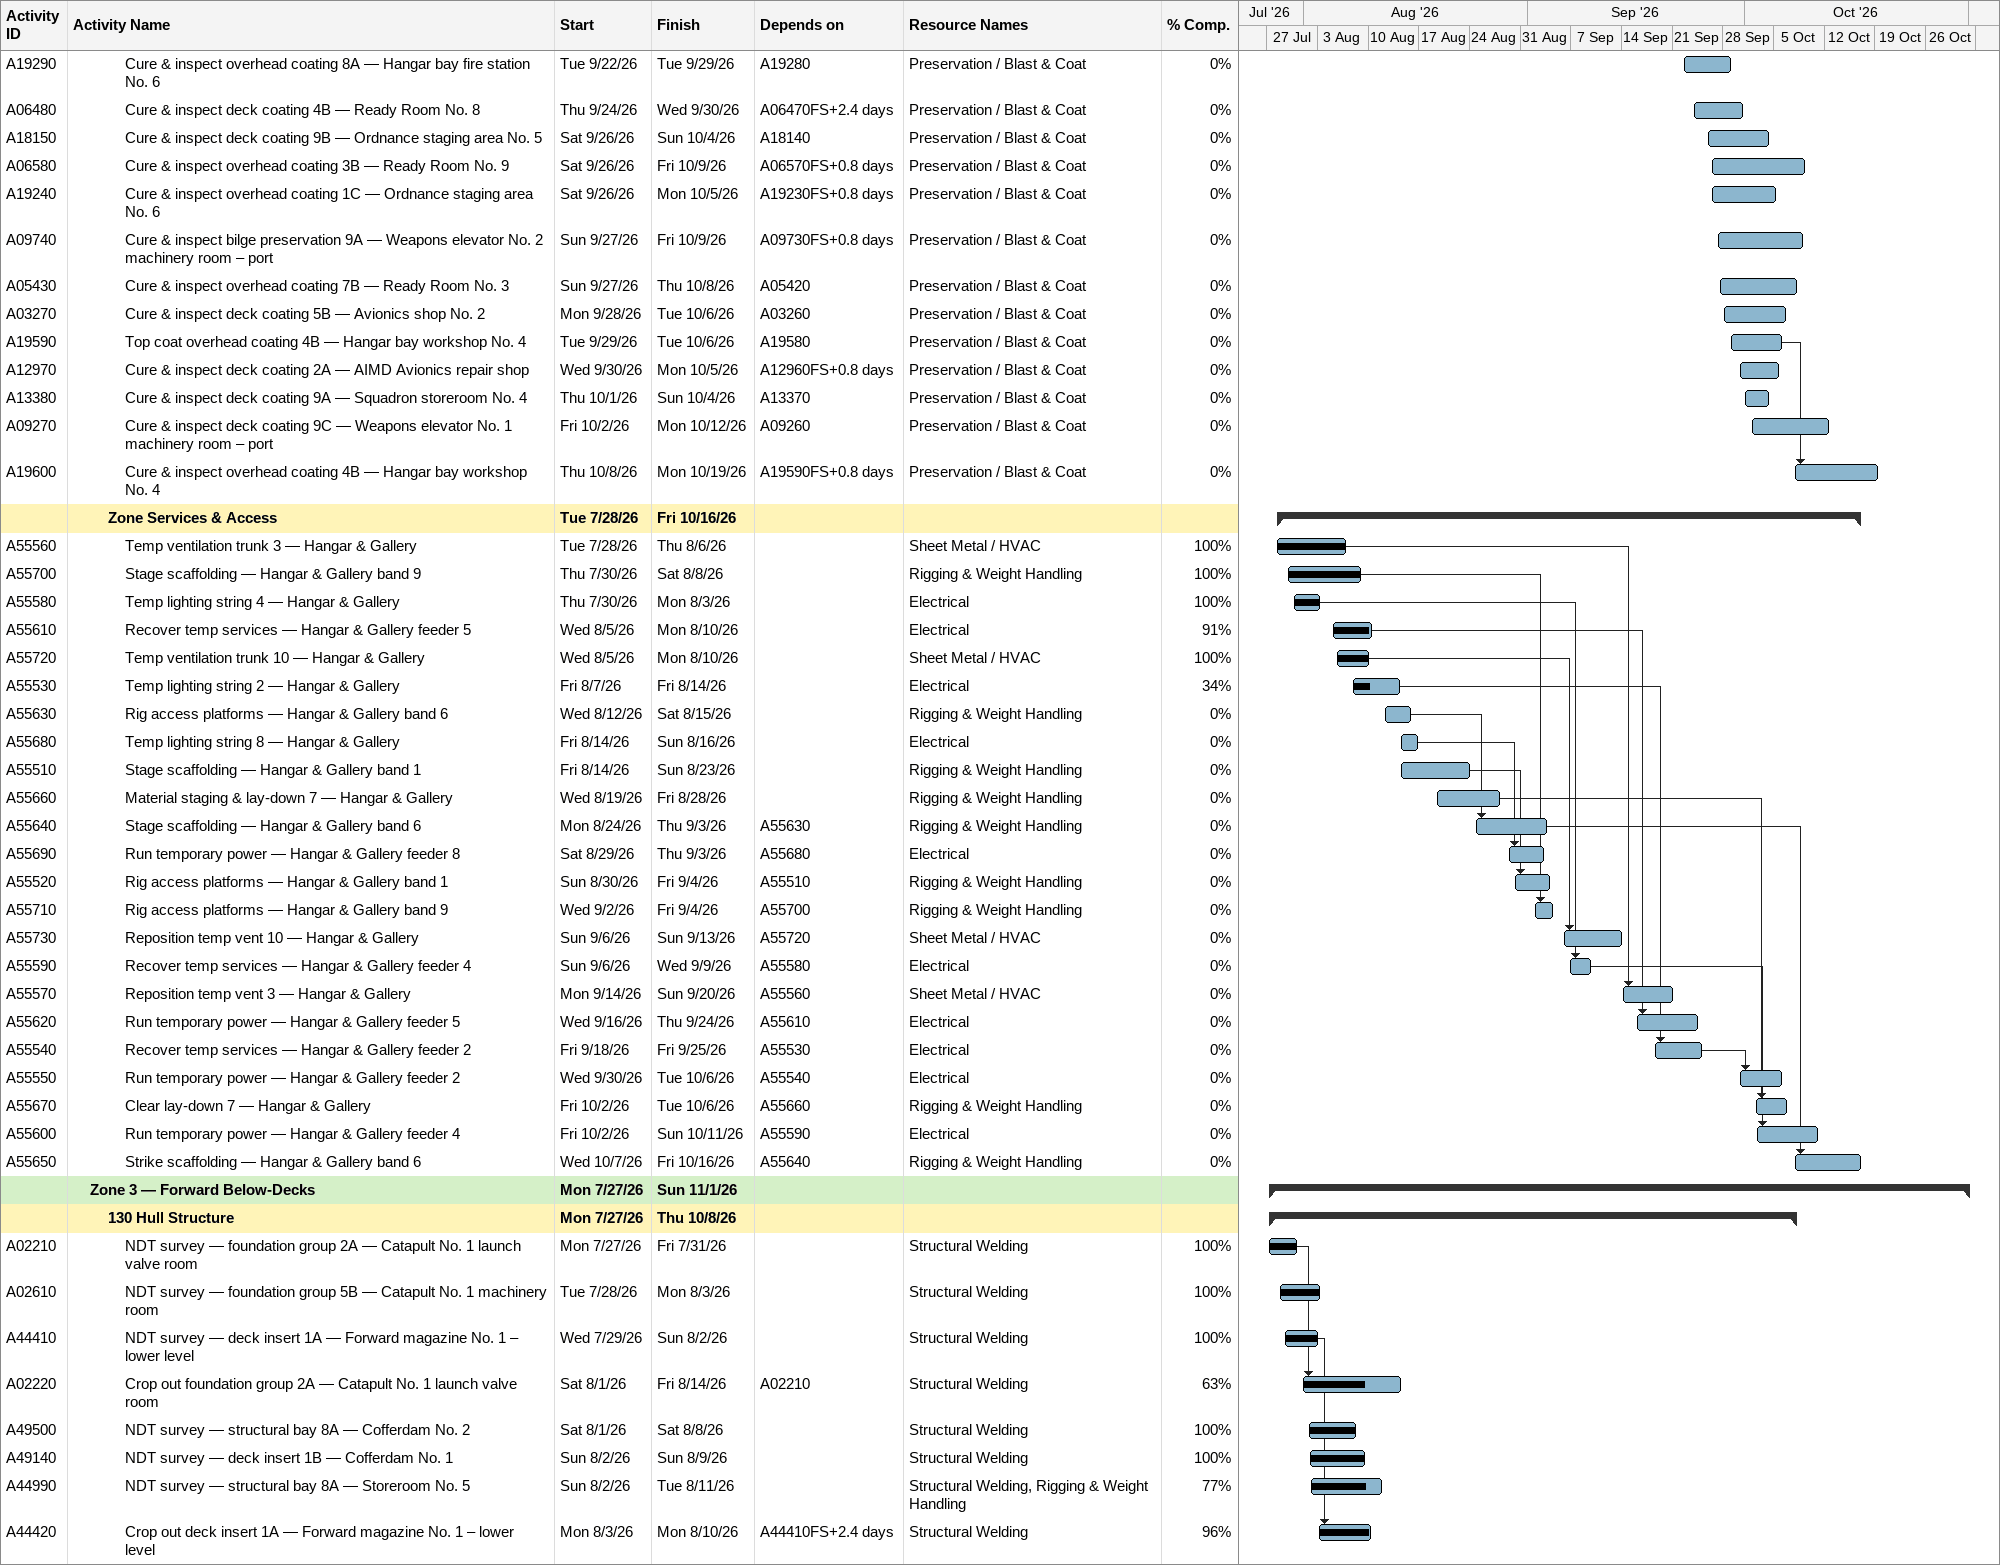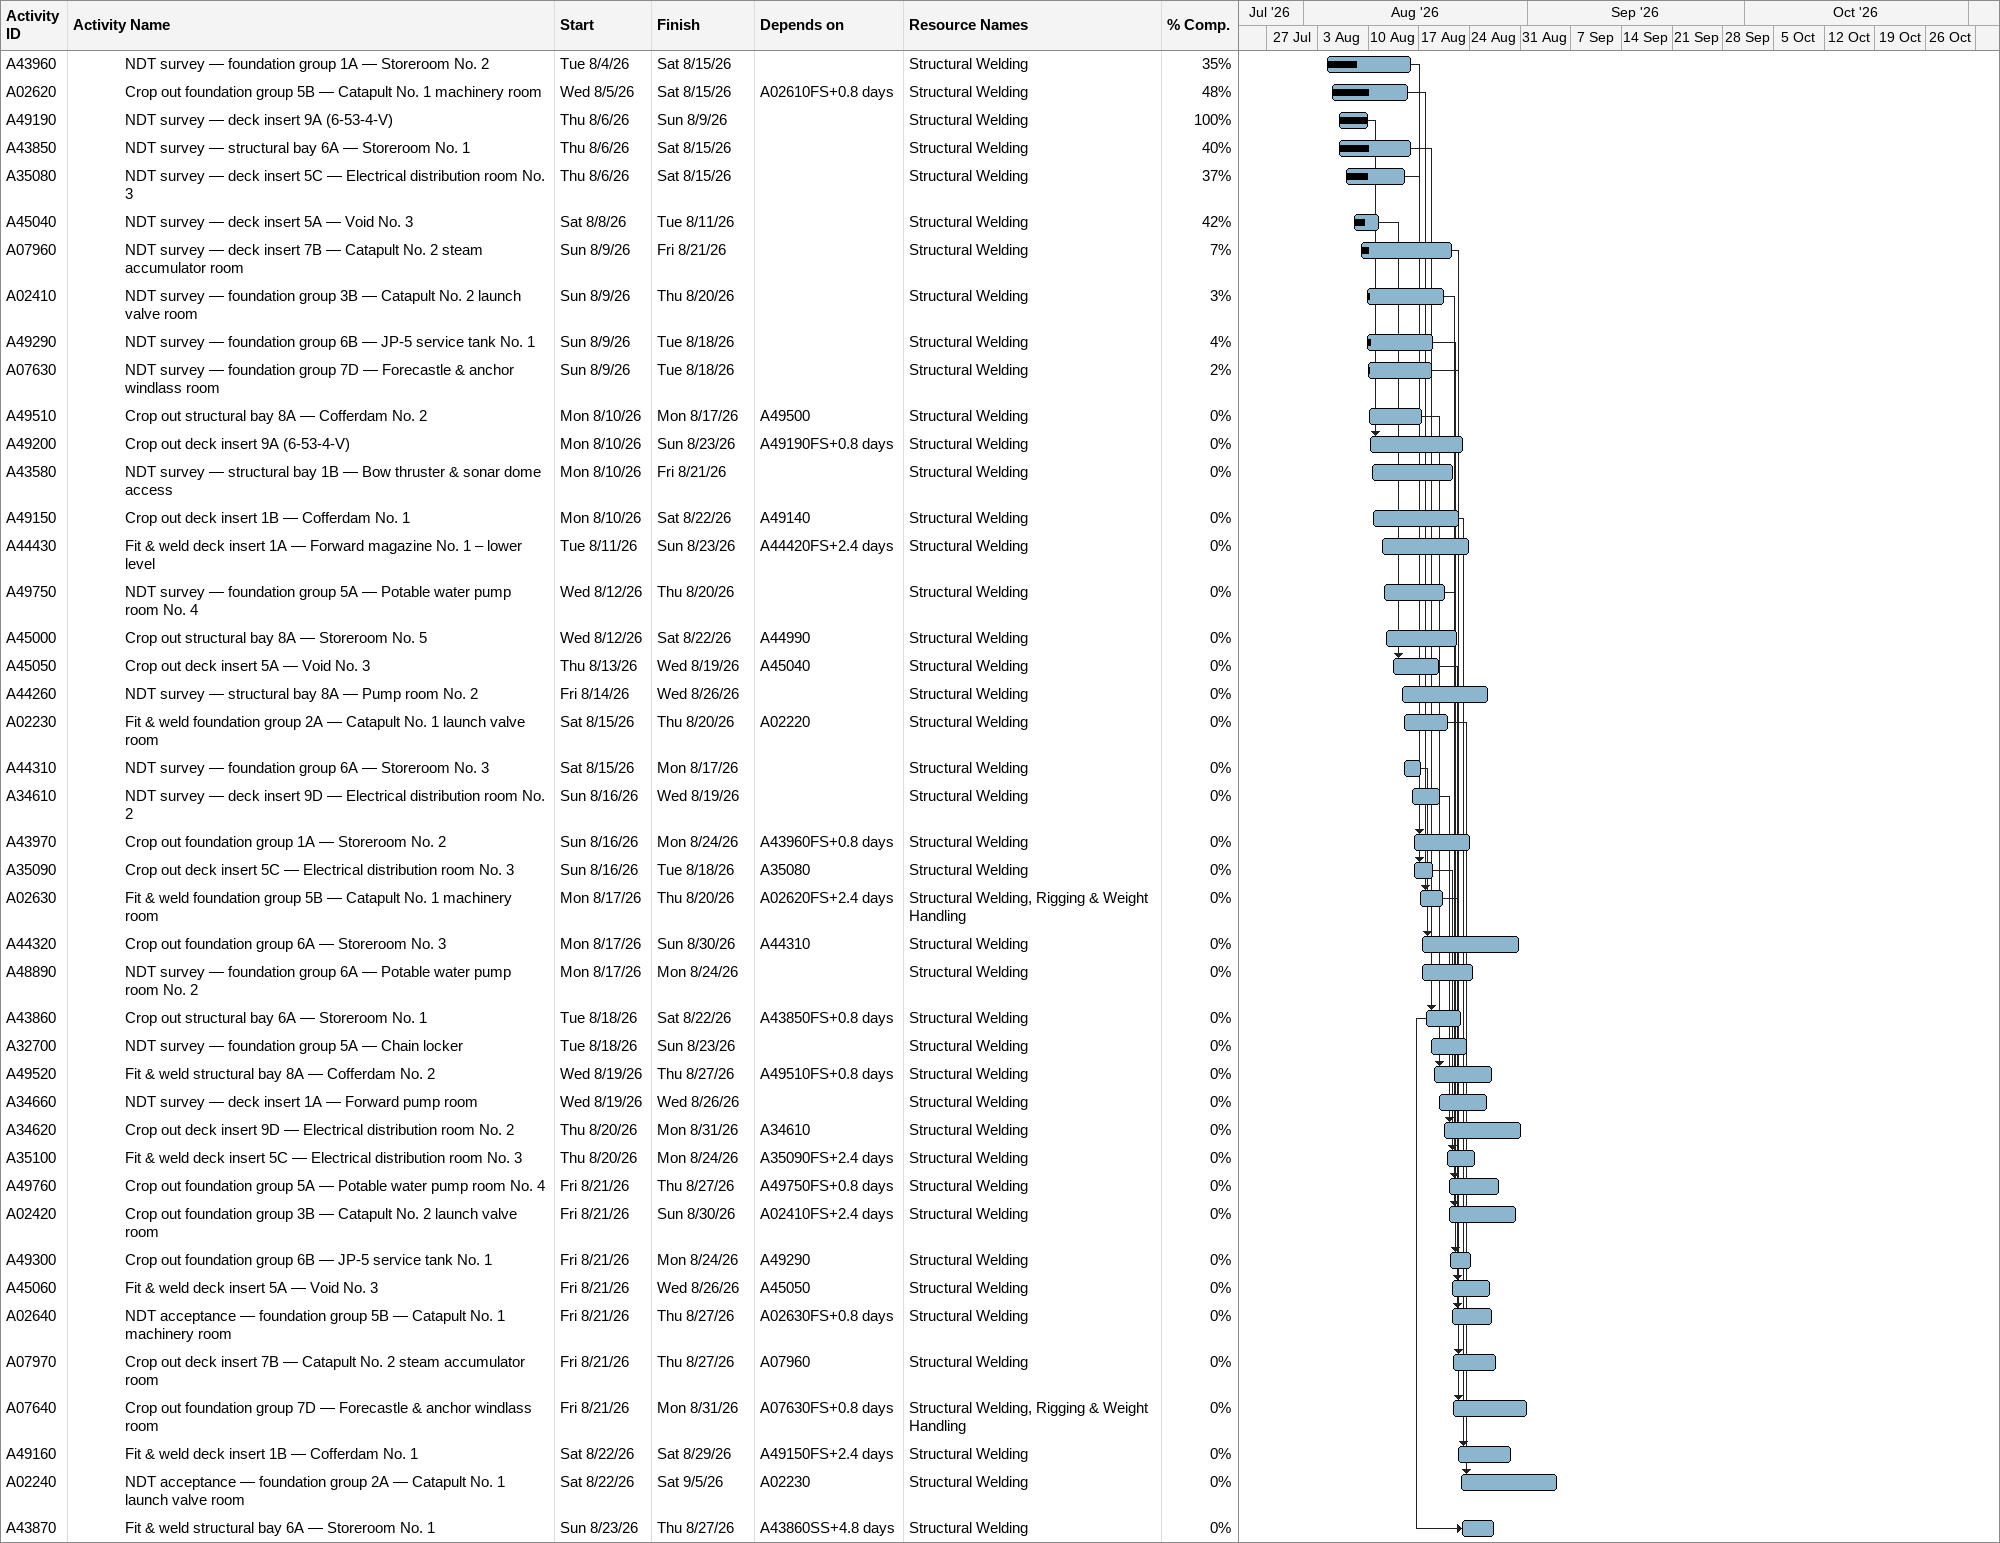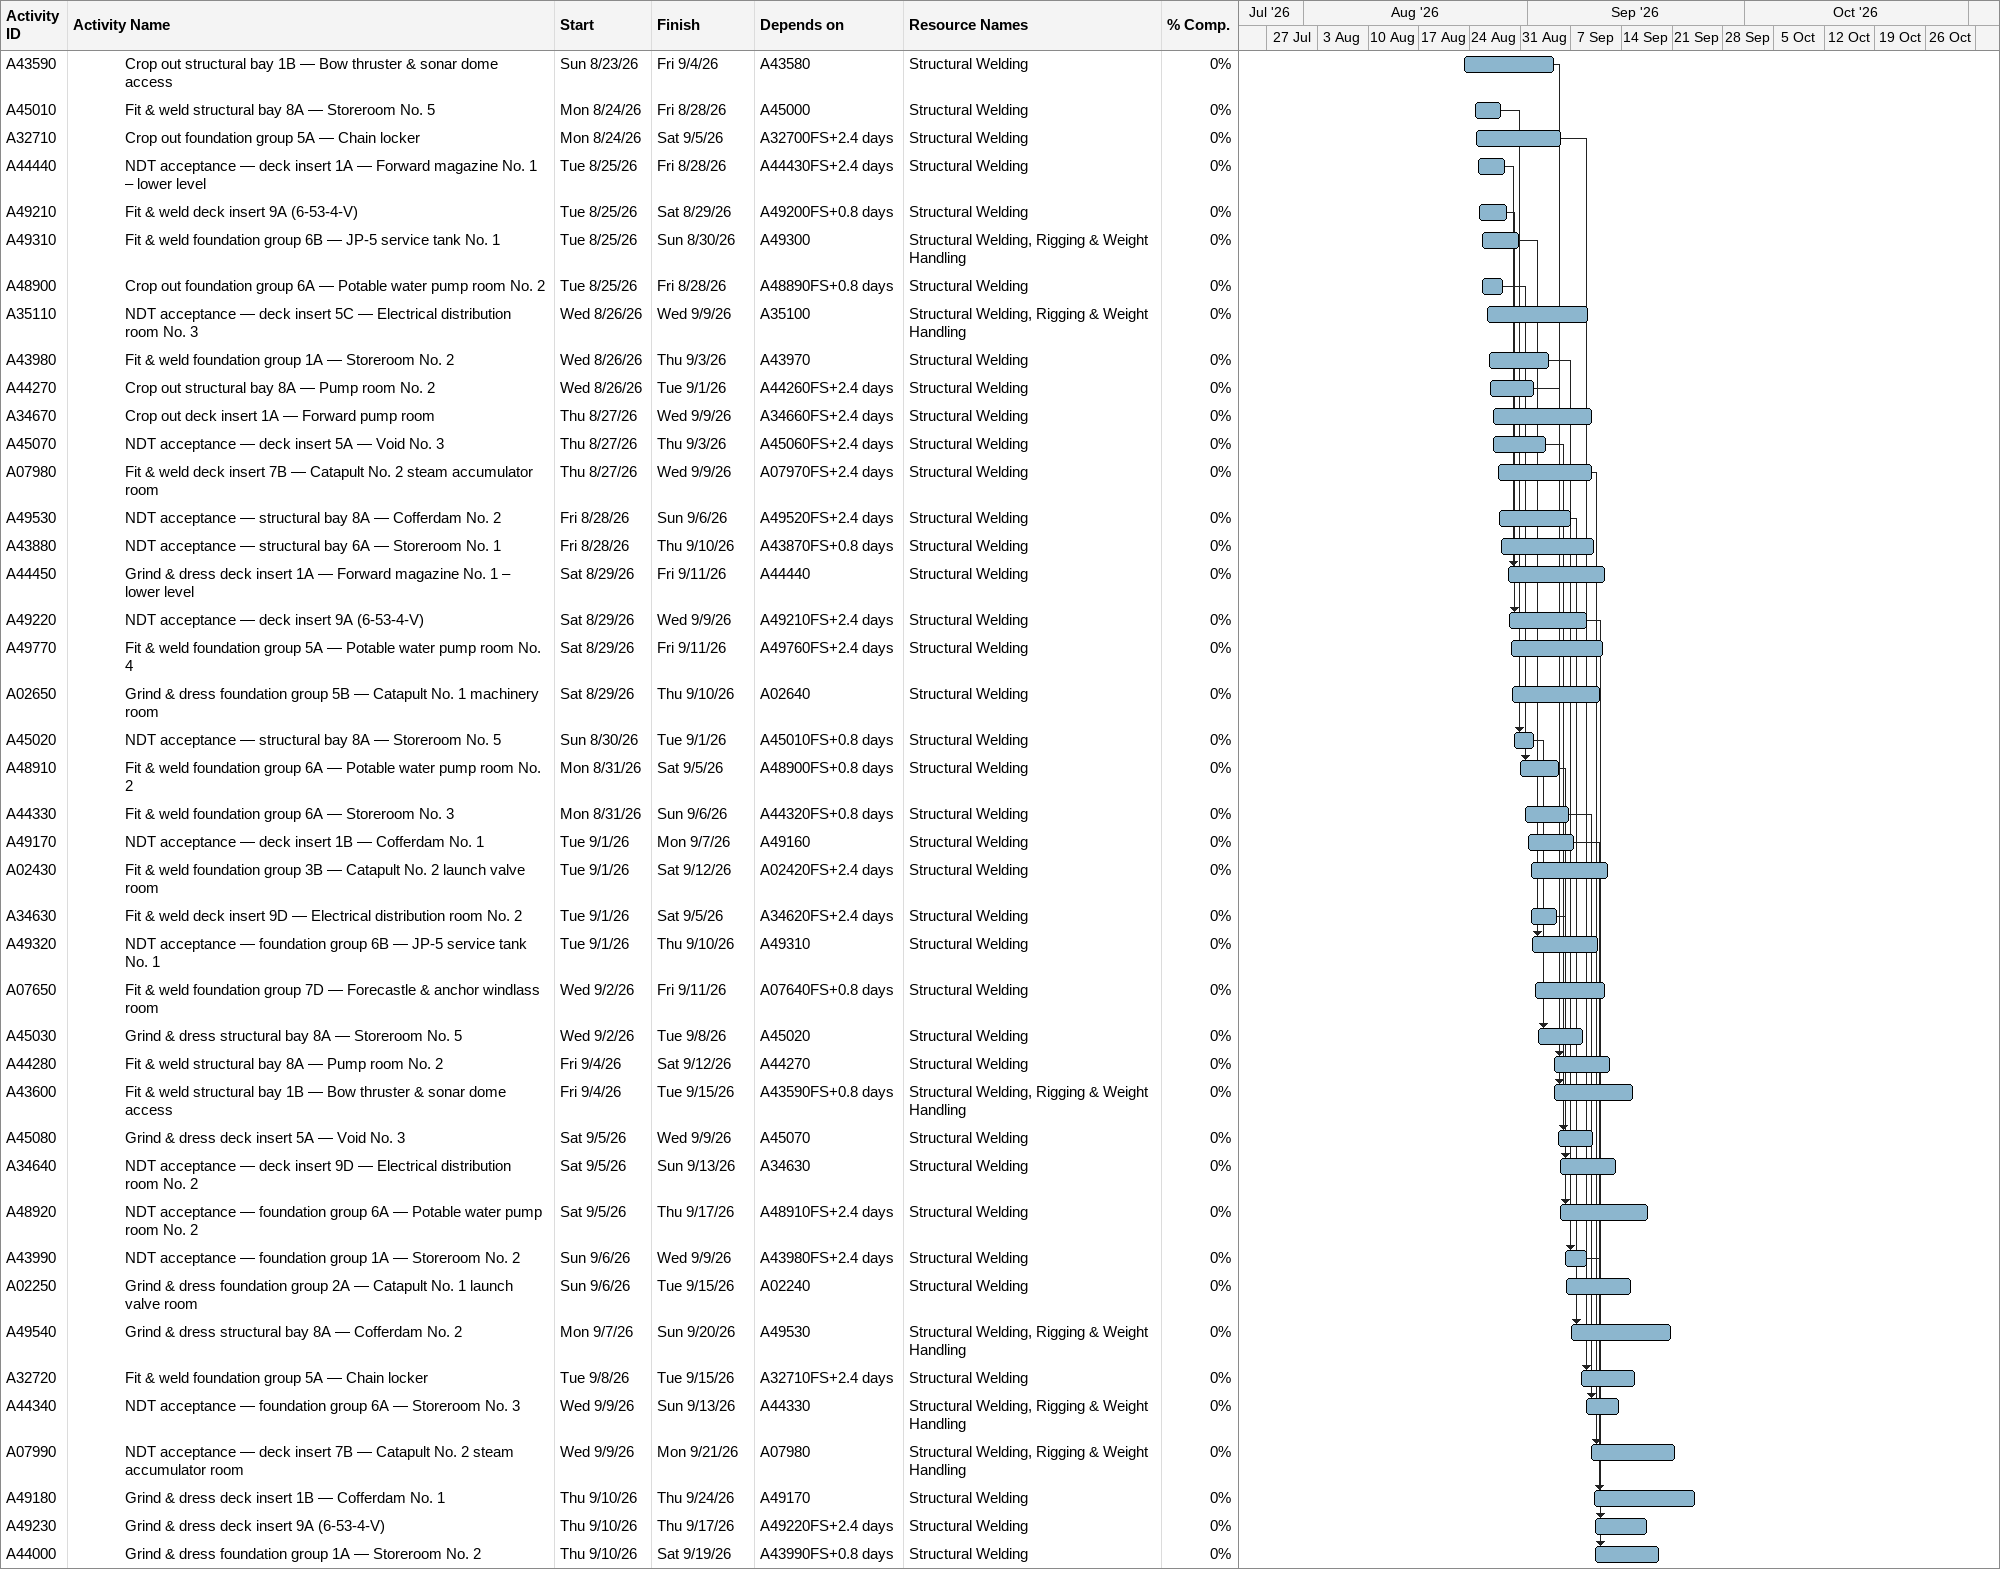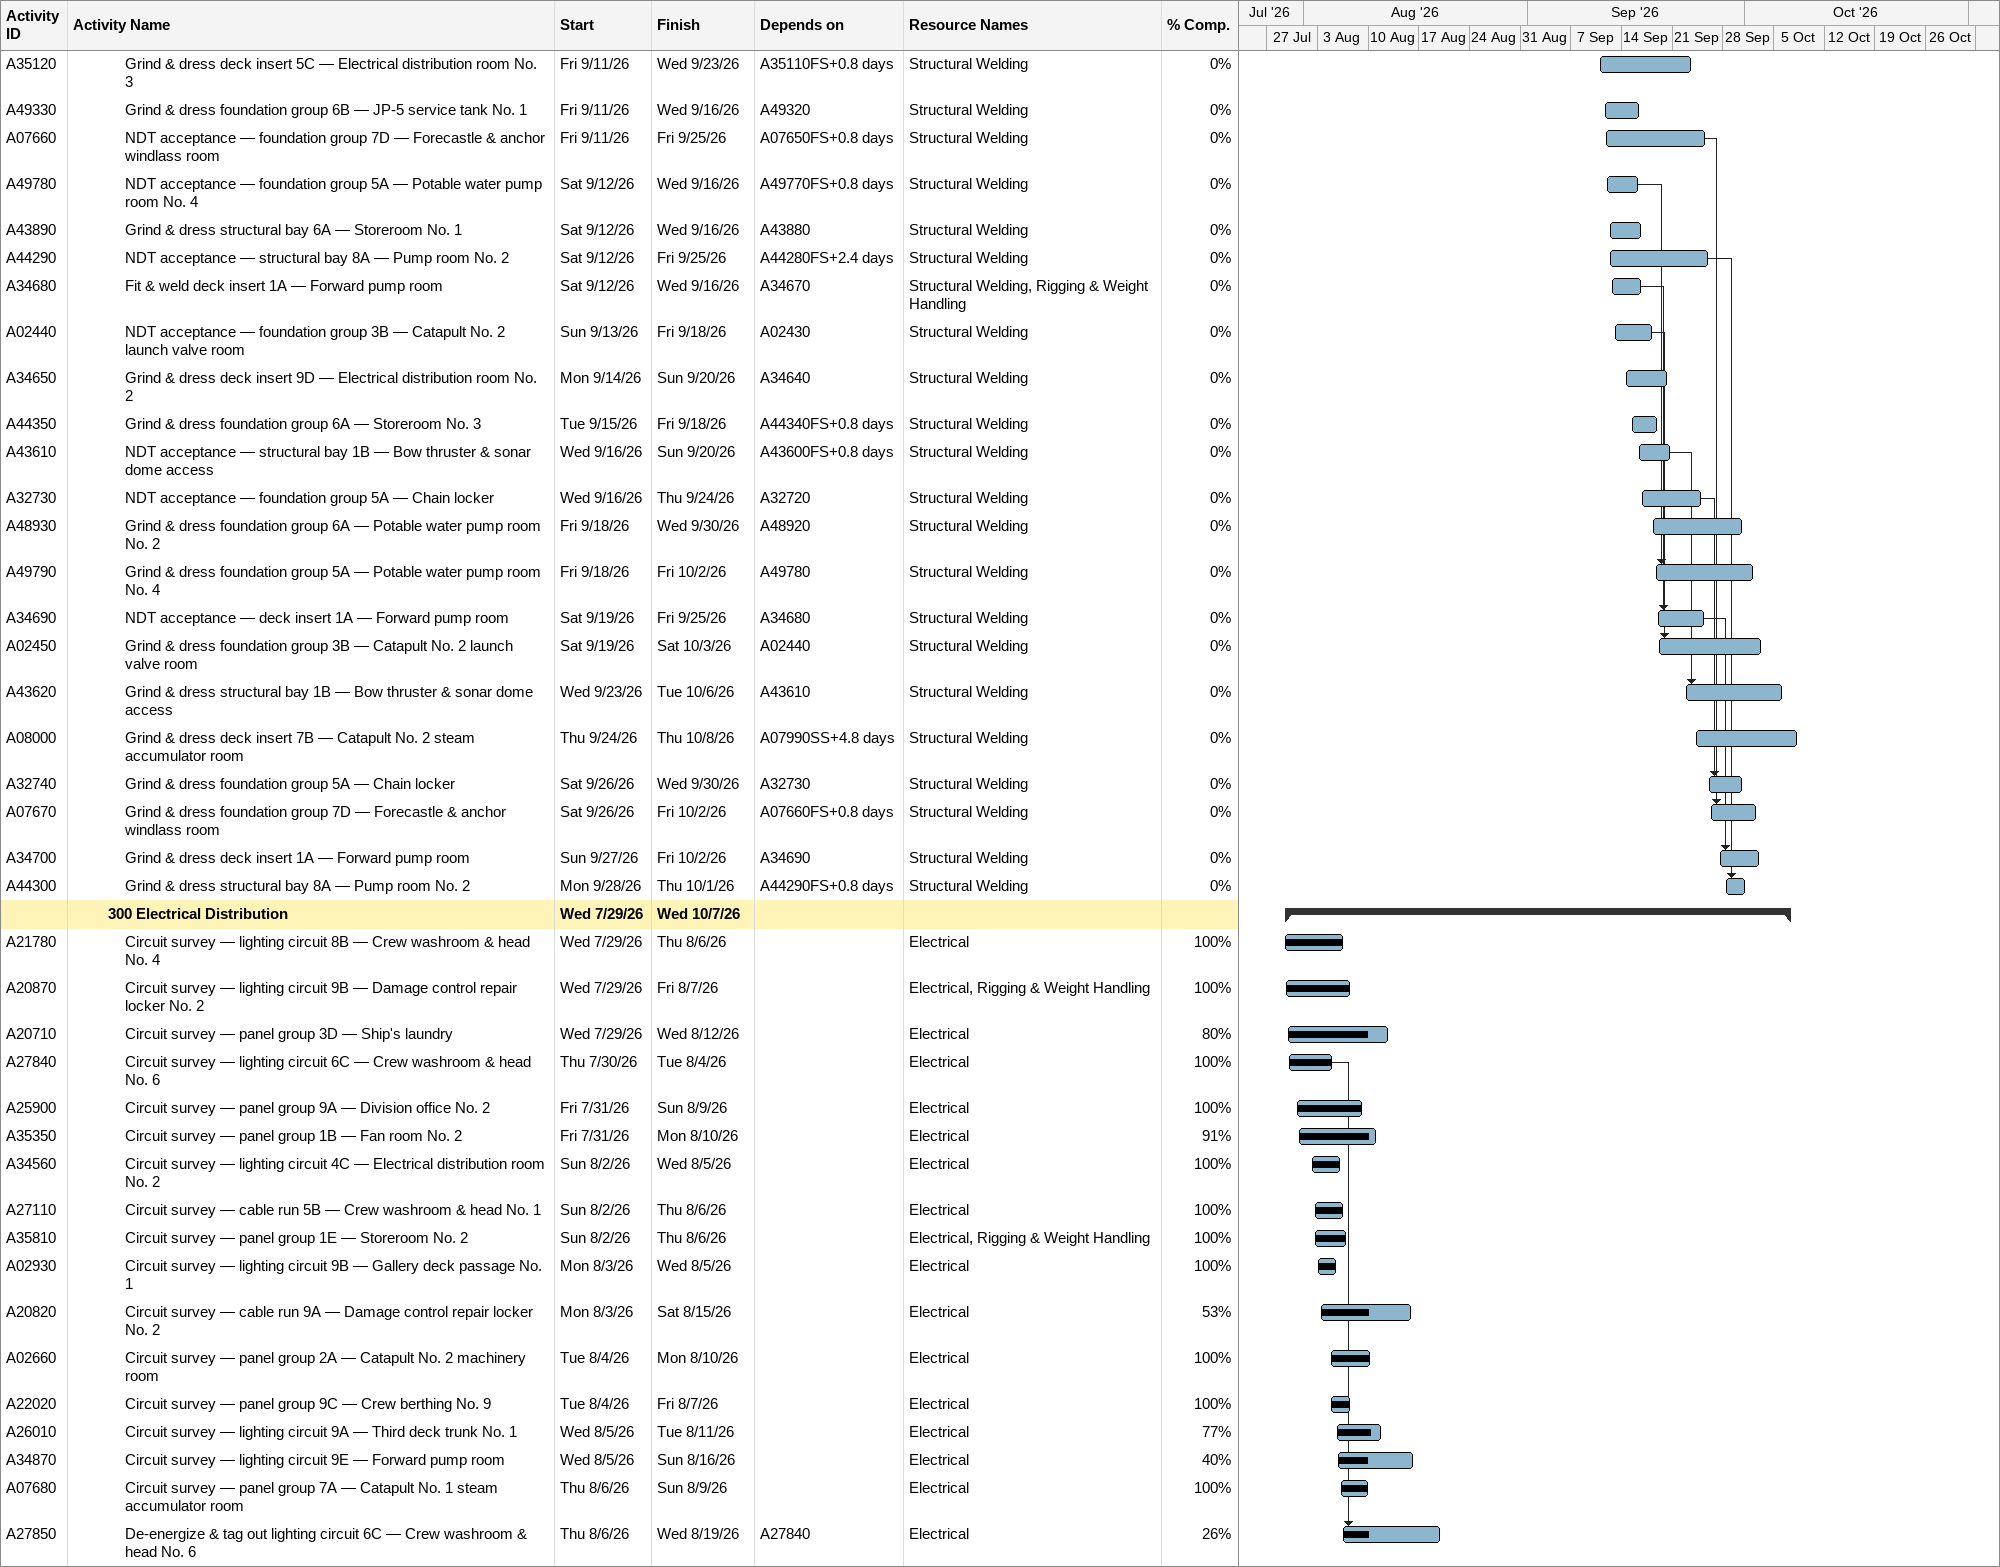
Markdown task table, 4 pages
| ID | Level | Task | Start | Finish | Predecessors | Resources | % complete |
|---|---|---|---|---|---|---|---|
| A19290 | 4 | Cure & inspect overhead coating 8A — Hangar bay fire station No. 6 | 2026-09-22 | 2026-09-29 | A19280 | Preservation / Blast & Coat | 0 |
| A06480 | 4 | Cure & inspect deck coating 4B — Ready Room No. 8 | 2026-09-24 | 2026-09-30 | A06470FS+2.4d | Preservation / Blast & Coat | 0 |
| A18150 | 4 | Cure & inspect deck coating 9B — Ordnance staging area No. 5 | 2026-09-26 | 2026-10-04 | A18140 | Preservation / Blast & Coat | 0 |
| A06580 | 4 | Cure & inspect overhead coating 3B — Ready Room No. 9 | 2026-09-26 | 2026-10-09 | A06570FS+0.8d | Preservation / Blast & Coat | 0 |
| A19240 | 4 | Cure & inspect overhead coating 1C — Ordnance staging area No. 6 | 2026-09-26 | 2026-10-05 | A19230FS+0.8d | Preservation / Blast & Coat | 0 |
| A09740 | 4 | Cure & inspect bilge preservation 9A — Weapons elevator No. 2 machinery room – port | 2026-09-27 | 2026-10-09 | A09730FS+0.8d | Preservation / Blast & Coat | 0 |
| A05430 | 4 | Cure & inspect overhead coating 7B — Ready Room No. 3 | 2026-09-27 | 2026-10-08 | A05420 | Preservation / Blast & Coat | 0 |
| A03270 | 4 | Cure & inspect deck coating 5B — Avionics shop No. 2 | 2026-09-28 | 2026-10-06 | A03260 | Preservation / Blast & Coat | 0 |
| A19590 | 4 | Top coat overhead coating 4B — Hangar bay workshop No. 4 | 2026-09-29 | 2026-10-06 | A19580 | Preservation / Blast & Coat | 0 |
| A12970 | 4 | Cure & inspect deck coating 2A — AIMD Avionics repair shop | 2026-09-30 | 2026-10-05 | A12960FS+0.8d | Preservation / Blast & Coat | 0 |
| A13380 | 4 | Cure & inspect deck coating 9A — Squadron storeroom No. 4 | 2026-10-01 | 2026-10-04 | A13370 | Preservation / Blast & Coat | 0 |
| A09270 | 4 | Cure & inspect deck coating 9C — Weapons elevator No. 1 machinery room – port | 2026-10-02 | 2026-10-12 | A09260 | Preservation / Blast & Coat | 0 |
| A19600 | 4 | Cure & inspect overhead coating 4B — Hangar bay workshop No. 4 | 2026-10-08 | 2026-10-19 | A19590FS+0.8d | Preservation / Blast & Coat | 0 |
|  | 3 | **Zone Services & Access** | 2026-07-28 | 2026-10-16 |  |  |  |
| A55560 | 4 | Temp ventilation trunk 3 — Hangar & Gallery | 2026-07-28 | 2026-08-06 |  | Sheet Metal / HVAC | 100 |
| A55700 | 4 | Stage scaffolding — Hangar & Gallery band 9 | 2026-07-30 | 2026-08-08 |  | Rigging & Weight Handling | 100 |
| A55580 | 4 | Temp lighting string 4 — Hangar & Gallery | 2026-07-30 | 2026-08-03 |  | Electrical | 100 |
| A55610 | 4 | Recover temp services — Hangar & Gallery feeder 5 | 2026-08-05 | 2026-08-10 |  | Electrical | 91 |
| A55720 | 4 | Temp ventilation trunk 10 — Hangar & Gallery | 2026-08-05 | 2026-08-10 |  | Sheet Metal / HVAC | 100 |
| A55530 | 4 | Temp lighting string 2 — Hangar & Gallery | 2026-08-07 | 2026-08-14 |  | Electrical | 34 |
| A55630 | 4 | Rig access platforms — Hangar & Gallery band 6 | 2026-08-12 | 2026-08-15 |  | Rigging & Weight Handling | 0 |
| A55680 | 4 | Temp lighting string 8 — Hangar & Gallery | 2026-08-14 | 2026-08-16 |  | Electrical | 0 |
| A55510 | 4 | Stage scaffolding — Hangar & Gallery band 1 | 2026-08-14 | 2026-08-23 |  | Rigging & Weight Handling | 0 |
| A55660 | 4 | Material staging & lay-down 7 — Hangar & Gallery | 2026-08-19 | 2026-08-28 |  | Rigging & Weight Handling | 0 |
| A55640 | 4 | Stage scaffolding — Hangar & Gallery band 6 | 2026-08-24 | 2026-09-03 | A55630 | Rigging & Weight Handling | 0 |
| A55690 | 4 | Run temporary power — Hangar & Gallery feeder 8 | 2026-08-29 | 2026-09-03 | A55680 | Electrical | 0 |
| A55520 | 4 | Rig access platforms — Hangar & Gallery band 1 | 2026-08-30 | 2026-09-04 | A55510 | Rigging & Weight Handling | 0 |
| A55710 | 4 | Rig access platforms — Hangar & Gallery band 9 | 2026-09-02 | 2026-09-04 | A55700 | Rigging & Weight Handling | 0 |
| A55730 | 4 | Reposition temp vent 10 — Hangar & Gallery | 2026-09-06 | 2026-09-13 | A55720 | Sheet Metal / HVAC | 0 |
| A55590 | 4 | Recover temp services — Hangar & Gallery feeder 4 | 2026-09-06 | 2026-09-09 | A55580 | Electrical | 0 |
| A55570 | 4 | Reposition temp vent 3 — Hangar & Gallery | 2026-09-14 | 2026-09-20 | A55560 | Sheet Metal / HVAC | 0 |
| A55620 | 4 | Run temporary power — Hangar & Gallery feeder 5 | 2026-09-16 | 2026-09-24 | A55610 | Electrical | 0 |
| A55540 | 4 | Recover temp services — Hangar & Gallery feeder 2 | 2026-09-18 | 2026-09-25 | A55530 | Electrical | 0 |
| A55550 | 4 | Run temporary power — Hangar & Gallery feeder 2 | 2026-09-30 | 2026-10-06 | A55540 | Electrical | 0 |
| A55670 | 4 | Clear lay-down 7 — Hangar & Gallery | 2026-10-02 | 2026-10-06 | A55660 | Rigging & Weight Handling | 0 |
| A55600 | 4 | Run temporary power — Hangar & Gallery feeder 4 | 2026-10-02 | 2026-10-11 | A55590 | Electrical | 0 |
| A55650 | 4 | Strike scaffolding — Hangar & Gallery band 6 | 2026-10-07 | 2026-10-16 | A55640 | Rigging & Weight Handling | 0 |
|  | 2 | **Zone 3 — Forward Below-Decks** | 2026-07-27 | 2026-11-01 |  |  |  |
|  | 3 | **130 Hull Structure** | 2026-07-27 | 2026-10-08 |  |  |  |
| A02210 | 4 | NDT survey — foundation group 2A — Catapult No. 1 launch valve room | 2026-07-27 | 2026-07-31 |  | Structural Welding | 100 |
| A02610 | 4 | NDT survey — foundation group 5B — Catapult No. 1 machinery room | 2026-07-28 | 2026-08-03 |  | Structural Welding | 100 |
| A44410 | 4 | NDT survey — deck insert 1A — Forward magazine No. 1 – lower level | 2026-07-29 | 2026-08-02 |  | Structural Welding | 100 |
| A02220 | 4 | Crop out foundation group 2A — Catapult No. 1 launch valve room | 2026-08-01 | 2026-08-14 | A02210 | Structural Welding | 63 |
| A49500 | 4 | NDT survey — structural bay 8A — Cofferdam No. 2 | 2026-08-01 | 2026-08-08 |  | Structural Welding | 100 |
| A49140 | 4 | NDT survey — deck insert 1B — Cofferdam No. 1 | 2026-08-02 | 2026-08-09 |  | Structural Welding | 100 |
| A44990 | 4 | NDT survey — structural bay 8A — Storeroom No. 5 | 2026-08-02 | 2026-08-11 |  | Structural Welding, Rigging & Weight Handling | 77 |
| A44420 | 4 | Crop out deck insert 1A — Forward magazine No. 1 – lower level | 2026-08-03 | 2026-08-10 | A44410FS+2.4d | Structural Welding | 96 |
| A43960 | 4 | NDT survey — foundation group 1A — Storeroom No. 2 | 2026-08-04 | 2026-08-15 |  | Structural Welding | 35 |
| A02620 | 4 | Crop out foundation group 5B — Catapult No. 1 machinery room | 2026-08-05 | 2026-08-15 | A02610FS+0.8d | Structural Welding | 48 |
| A49190 | 4 | NDT survey — deck insert 9A (6-53-4-V) | 2026-08-06 | 2026-08-09 |  | Structural Welding | 100 |
| A43850 | 4 | NDT survey — structural bay 6A — Storeroom No. 1 | 2026-08-06 | 2026-08-15 |  | Structural Welding | 40 |
| A35080 | 4 | NDT survey — deck insert 5C — Electrical distribution room No. 3 | 2026-08-06 | 2026-08-15 |  | Structural Welding | 37 |
| A45040 | 4 | NDT survey — deck insert 5A — Void No. 3 | 2026-08-08 | 2026-08-11 |  | Structural Welding | 42 |
| A07960 | 4 | NDT survey — deck insert 7B — Catapult No. 2 steam accumulator room | 2026-08-09 | 2026-08-21 |  | Structural Welding | 7 |
| A02410 | 4 | NDT survey — foundation group 3B — Catapult No. 2 launch valve room | 2026-08-09 | 2026-08-20 |  | Structural Welding | 3 |
| A49290 | 4 | NDT survey — foundation group 6B — JP-5 service tank No. 1 | 2026-08-09 | 2026-08-18 |  | Structural Welding | 4 |
| A07630 | 4 | NDT survey — foundation group 7D — Forecastle & anchor windlass room | 2026-08-09 | 2026-08-18 |  | Structural Welding | 2 |
| A49510 | 4 | Crop out structural bay 8A — Cofferdam No. 2 | 2026-08-10 | 2026-08-17 | A49500 | Structural Welding | 0 |
| A49200 | 4 | Crop out deck insert 9A (6-53-4-V) | 2026-08-10 | 2026-08-23 | A49190FS+0.8d | Structural Welding | 0 |
| A43580 | 4 | NDT survey — structural bay 1B — Bow thruster & sonar dome access | 2026-08-10 | 2026-08-21 |  | Structural Welding | 0 |
| A49150 | 4 | Crop out deck insert 1B — Cofferdam No. 1 | 2026-08-10 | 2026-08-22 | A49140 | Structural Welding | 0 |
| A44430 | 4 | Fit & weld deck insert 1A — Forward magazine No. 1 – lower level | 2026-08-11 | 2026-08-23 | A44420FS+2.4d | Structural Welding | 0 |
| A49750 | 4 | NDT survey — foundation group 5A — Potable water pump room No. 4 | 2026-08-12 | 2026-08-20 |  | Structural Welding | 0 |
| A45000 | 4 | Crop out structural bay 8A — Storeroom No. 5 | 2026-08-12 | 2026-08-22 | A44990 | Structural Welding | 0 |
| A45050 | 4 | Crop out deck insert 5A — Void No. 3 | 2026-08-13 | 2026-08-19 | A45040 | Structural Welding | 0 |
| A44260 | 4 | NDT survey — structural bay 8A — Pump room No. 2 | 2026-08-14 | 2026-08-26 |  | Structural Welding | 0 |
| A02230 | 4 | Fit & weld foundation group 2A — Catapult No. 1 launch valve room | 2026-08-15 | 2026-08-20 | A02220 | Structural Welding | 0 |
| A44310 | 4 | NDT survey — foundation group 6A — Storeroom No. 3 | 2026-08-15 | 2026-08-17 |  | Structural Welding | 0 |
| A34610 | 4 | NDT survey — deck insert 9D — Electrical distribution room No. 2 | 2026-08-16 | 2026-08-19 |  | Structural Welding | 0 |
| A43970 | 4 | Crop out foundation group 1A — Storeroom No. 2 | 2026-08-16 | 2026-08-24 | A43960FS+0.8d | Structural Welding | 0 |
| A35090 | 4 | Crop out deck insert 5C — Electrical distribution room No. 3 | 2026-08-16 | 2026-08-18 | A35080 | Structural Welding | 0 |
| A02630 | 4 | Fit & weld foundation group 5B — Catapult No. 1 machinery room | 2026-08-17 | 2026-08-20 | A02620FS+2.4d | Structural Welding, Rigging & Weight Handling | 0 |
| A44320 | 4 | Crop out foundation group 6A — Storeroom No. 3 | 2026-08-17 | 2026-08-30 | A44310 | Structural Welding | 0 |
| A48890 | 4 | NDT survey — foundation group 6A — Potable water pump room No. 2 | 2026-08-17 | 2026-08-24 |  | Structural Welding | 0 |
| A43860 | 4 | Crop out structural bay 6A — Storeroom No. 1 | 2026-08-18 | 2026-08-22 | A43850FS+0.8d | Structural Welding | 0 |
| A32700 | 4 | NDT survey — foundation group 5A — Chain locker | 2026-08-18 | 2026-08-23 |  | Structural Welding | 0 |
| A49520 | 4 | Fit & weld structural bay 8A — Cofferdam No. 2 | 2026-08-19 | 2026-08-27 | A49510FS+0.8d | Structural Welding | 0 |
| A34660 | 4 | NDT survey — deck insert 1A — Forward pump room | 2026-08-19 | 2026-08-26 |  | Structural Welding | 0 |
| A34620 | 4 | Crop out deck insert 9D — Electrical distribution room No. 2 | 2026-08-20 | 2026-08-31 | A34610 | Structural Welding | 0 |
| A35100 | 4 | Fit & weld deck insert 5C — Electrical distribution room No. 3 | 2026-08-20 | 2026-08-24 | A35090FS+2.4d | Structural Welding | 0 |
| A49760 | 4 | Crop out foundation group 5A — Potable water pump room No. 4 | 2026-08-21 | 2026-08-27 | A49750FS+0.8d | Structural Welding | 0 |
| A02420 | 4 | Crop out foundation group 3B — Catapult No. 2 launch valve room | 2026-08-21 | 2026-08-30 | A02410FS+2.4d | Structural Welding | 0 |
| A49300 | 4 | Crop out foundation group 6B — JP-5 service tank No. 1 | 2026-08-21 | 2026-08-24 | A49290 | Structural Welding | 0 |
| A45060 | 4 | Fit & weld deck insert 5A — Void No. 3 | 2026-08-21 | 2026-08-26 | A45050 | Structural Welding | 0 |
| A02640 | 4 | NDT acceptance — foundation group 5B — Catapult No. 1 machinery room | 2026-08-21 | 2026-08-27 | A02630FS+0.8d | Structural Welding | 0 |
| A07970 | 4 | Crop out deck insert 7B — Catapult No. 2 steam accumulator room | 2026-08-21 | 2026-08-27 | A07960 | Structural Welding | 0 |
| A07640 | 4 | Crop out foundation group 7D — Forecastle & anchor windlass room | 2026-08-21 | 2026-08-31 | A07630FS+0.8d | Structural Welding, Rigging & Weight Handling | 0 |
| A49160 | 4 | Fit & weld deck insert 1B — Cofferdam No. 1 | 2026-08-22 | 2026-08-29 | A49150FS+2.4d | Structural Welding | 0 |
| A02240 | 4 | NDT acceptance — foundation group 2A — Catapult No. 1 launch valve room | 2026-08-22 | 2026-09-05 | A02230 | Structural Welding | 0 |
| A43870 | 4 | Fit & weld structural bay 6A — Storeroom No. 1 | 2026-08-23 | 2026-08-27 | A43860SS+4.8d | Structural Welding | 0 |
| A43590 | 4 | Crop out structural bay 1B — Bow thruster & sonar dome access | 2026-08-23 | 2026-09-04 | A43580 | Structural Welding | 0 |
| A45010 | 4 | Fit & weld structural bay 8A — Storeroom No. 5 | 2026-08-24 | 2026-08-28 | A45000 | Structural Welding | 0 |
| A32710 | 4 | Crop out foundation group 5A — Chain locker | 2026-08-24 | 2026-09-05 | A32700FS+2.4d | Structural Welding | 0 |
| A44440 | 4 | NDT acceptance — deck insert 1A — Forward magazine No. 1 – lower level | 2026-08-25 | 2026-08-28 | A44430FS+2.4d | Structural Welding | 0 |
| A49210 | 4 | Fit & weld deck insert 9A (6-53-4-V) | 2026-08-25 | 2026-08-29 | A49200FS+0.8d | Structural Welding | 0 |
| A49310 | 4 | Fit & weld foundation group 6B — JP-5 service tank No. 1 | 2026-08-25 | 2026-08-30 | A49300 | Structural Welding, Rigging & Weight Handling | 0 |
| A48900 | 4 | Crop out foundation group 6A — Potable water pump room No. 2 | 2026-08-25 | 2026-08-28 | A48890FS+0.8d | Structural Welding | 0 |
| A35110 | 4 | NDT acceptance — deck insert 5C — Electrical distribution room No. 3 | 2026-08-26 | 2026-09-09 | A35100 | Structural Welding, Rigging & Weight Handling | 0 |
| A43980 | 4 | Fit & weld foundation group 1A — Storeroom No. 2 | 2026-08-26 | 2026-09-03 | A43970 | Structural Welding | 0 |
| A44270 | 4 | Crop out structural bay 8A — Pump room No. 2 | 2026-08-26 | 2026-09-01 | A44260FS+2.4d | Structural Welding | 0 |
| A34670 | 4 | Crop out deck insert 1A — Forward pump room | 2026-08-27 | 2026-09-09 | A34660FS+2.4d | Structural Welding | 0 |
| A45070 | 4 | NDT acceptance — deck insert 5A — Void No. 3 | 2026-08-27 | 2026-09-03 | A45060FS+2.4d | Structural Welding | 0 |
| A07980 | 4 | Fit & weld deck insert 7B — Catapult No. 2 steam accumulator room | 2026-08-27 | 2026-09-09 | A07970FS+2.4d | Structural Welding | 0 |
| A49530 | 4 | NDT acceptance — structural bay 8A — Cofferdam No. 2 | 2026-08-28 | 2026-09-06 | A49520FS+2.4d | Structural Welding | 0 |
| A43880 | 4 | NDT acceptance — structural bay 6A — Storeroom No. 1 | 2026-08-28 | 2026-09-10 | A43870FS+0.8d | Structural Welding | 0 |
| A44450 | 4 | Grind & dress deck insert 1A — Forward magazine No. 1 – lower level | 2026-08-29 | 2026-09-11 | A44440 | Structural Welding | 0 |
| A49220 | 4 | NDT acceptance — deck insert 9A (6-53-4-V) | 2026-08-29 | 2026-09-09 | A49210FS+2.4d | Structural Welding | 0 |
| A49770 | 4 | Fit & weld foundation group 5A — Potable water pump room No. 4 | 2026-08-29 | 2026-09-11 | A49760FS+2.4d | Structural Welding | 0 |
| A02650 | 4 | Grind & dress foundation group 5B — Catapult No. 1 machinery room | 2026-08-29 | 2026-09-10 | A02640 | Structural Welding | 0 |
| A45020 | 4 | NDT acceptance — structural bay 8A — Storeroom No. 5 | 2026-08-30 | 2026-09-01 | A45010FS+0.8d | Structural Welding | 0 |
| A48910 | 4 | Fit & weld foundation group 6A — Potable water pump room No. 2 | 2026-08-31 | 2026-09-05 | A48900FS+0.8d | Structural Welding | 0 |
| A44330 | 4 | Fit & weld foundation group 6A — Storeroom No. 3 | 2026-08-31 | 2026-09-06 | A44320FS+0.8d | Structural Welding | 0 |
| A49170 | 4 | NDT acceptance — deck insert 1B — Cofferdam No. 1 | 2026-09-01 | 2026-09-07 | A49160 | Structural Welding | 0 |
| A02430 | 4 | Fit & weld foundation group 3B — Catapult No. 2 launch valve room | 2026-09-01 | 2026-09-12 | A02420FS+2.4d | Structural Welding | 0 |
| A34630 | 4 | Fit & weld deck insert 9D — Electrical distribution room No. 2 | 2026-09-01 | 2026-09-05 | A34620FS+2.4d | Structural Welding | 0 |
| A49320 | 4 | NDT acceptance — foundation group 6B — JP-5 service tank No. 1 | 2026-09-01 | 2026-09-10 | A49310 | Structural Welding | 0 |
| A07650 | 4 | Fit & weld foundation group 7D — Forecastle & anchor windlass room | 2026-09-02 | 2026-09-11 | A07640FS+0.8d | Structural Welding | 0 |
| A45030 | 4 | Grind & dress structural bay 8A — Storeroom No. 5 | 2026-09-02 | 2026-09-08 | A45020 | Structural Welding | 0 |
| A44280 | 4 | Fit & weld structural bay 8A — Pump room No. 2 | 2026-09-04 | 2026-09-12 | A44270 | Structural Welding | 0 |
| A43600 | 4 | Fit & weld structural bay 1B — Bow thruster & sonar dome access | 2026-09-04 | 2026-09-15 | A43590FS+0.8d | Structural Welding, Rigging & Weight Handling | 0 |
| A45080 | 4 | Grind & dress deck insert 5A — Void No. 3 | 2026-09-05 | 2026-09-09 | A45070 | Structural Welding | 0 |
| A34640 | 4 | NDT acceptance — deck insert 9D — Electrical distribution room No. 2 | 2026-09-05 | 2026-09-13 | A34630 | Structural Welding | 0 |
| A48920 | 4 | NDT acceptance — foundation group 6A — Potable water pump room No. 2 | 2026-09-05 | 2026-09-17 | A48910FS+2.4d | Structural Welding | 0 |
| A43990 | 4 | NDT acceptance — foundation group 1A — Storeroom No. 2 | 2026-09-06 | 2026-09-09 | A43980FS+2.4d | Structural Welding | 0 |
| A02250 | 4 | Grind & dress foundation group 2A — Catapult No. 1 launch valve room | 2026-09-06 | 2026-09-15 | A02240 | Structural Welding | 0 |
| A49540 | 4 | Grind & dress structural bay 8A — Cofferdam No. 2 | 2026-09-07 | 2026-09-20 | A49530 | Structural Welding, Rigging & Weight Handling | 0 |
| A32720 | 4 | Fit & weld foundation group 5A — Chain locker | 2026-09-08 | 2026-09-15 | A32710FS+2.4d | Structural Welding | 0 |
| A44340 | 4 | NDT acceptance — foundation group 6A — Storeroom No. 3 | 2026-09-09 | 2026-09-13 | A44330 | Structural Welding, Rigging & Weight Handling | 0 |
| A07990 | 4 | NDT acceptance — deck insert 7B — Catapult No. 2 steam accumulator room | 2026-09-09 | 2026-09-21 | A07980 | Structural Welding, Rigging & Weight Handling | 0 |
| A49180 | 4 | Grind & dress deck insert 1B — Cofferdam No. 1 | 2026-09-10 | 2026-09-24 | A49170 | Structural Welding | 0 |
| A49230 | 4 | Grind & dress deck insert 9A (6-53-4-V) | 2026-09-10 | 2026-09-17 | A49220FS+2.4d | Structural Welding | 0 |
| A44000 | 4 | Grind & dress foundation group 1A — Storeroom No. 2 | 2026-09-10 | 2026-09-19 | A43990FS+0.8d | Structural Welding | 0 |
| A35120 | 4 | Grind & dress deck insert 5C — Electrical distribution room No. 3 | 2026-09-11 | 2026-09-23 | A35110FS+0.8d | Structural Welding | 0 |
| A49330 | 4 | Grind & dress foundation group 6B — JP-5 service tank No. 1 | 2026-09-11 | 2026-09-16 | A49320 | Structural Welding | 0 |
| A07660 | 4 | NDT acceptance — foundation group 7D — Forecastle & anchor windlass room | 2026-09-11 | 2026-09-25 | A07650FS+0.8d | Structural Welding | 0 |
| A49780 | 4 | NDT acceptance — foundation group 5A — Potable water pump room No. 4 | 2026-09-12 | 2026-09-16 | A49770FS+0.8d | Structural Welding | 0 |
| A43890 | 4 | Grind & dress structural bay 6A — Storeroom No. 1 | 2026-09-12 | 2026-09-16 | A43880 | Structural Welding | 0 |
| A44290 | 4 | NDT acceptance — structural bay 8A — Pump room No. 2 | 2026-09-12 | 2026-09-25 | A44280FS+2.4d | Structural Welding | 0 |
| A34680 | 4 | Fit & weld deck insert 1A — Forward pump room | 2026-09-12 | 2026-09-16 | A34670 | Structural Welding, Rigging & Weight Handling | 0 |
| A02440 | 4 | NDT acceptance — foundation group 3B — Catapult No. 2 launch valve room | 2026-09-13 | 2026-09-18 | A02430 | Structural Welding | 0 |
| A34650 | 4 | Grind & dress deck insert 9D — Electrical distribution room No. 2 | 2026-09-14 | 2026-09-20 | A34640 | Structural Welding | 0 |
| A44350 | 4 | Grind & dress foundation group 6A — Storeroom No. 3 | 2026-09-15 | 2026-09-18 | A44340FS+0.8d | Structural Welding | 0 |
| A43610 | 4 | NDT acceptance — structural bay 1B — Bow thruster & sonar dome access | 2026-09-16 | 2026-09-20 | A43600FS+0.8d | Structural Welding | 0 |
| A32730 | 4 | NDT acceptance — foundation group 5A — Chain locker | 2026-09-16 | 2026-09-24 | A32720 | Structural Welding | 0 |
| A48930 | 4 | Grind & dress foundation group 6A — Potable water pump room No. 2 | 2026-09-18 | 2026-09-30 | A48920 | Structural Welding | 0 |
| A49790 | 4 | Grind & dress foundation group 5A — Potable water pump room No. 4 | 2026-09-18 | 2026-10-02 | A49780 | Structural Welding | 0 |
| A34690 | 4 | NDT acceptance — deck insert 1A — Forward pump room | 2026-09-19 | 2026-09-25 | A34680 | Structural Welding | 0 |
| A02450 | 4 | Grind & dress foundation group 3B — Catapult No. 2 launch valve room | 2026-09-19 | 2026-10-03 | A02440 | Structural Welding | 0 |
| A43620 | 4 | Grind & dress structural bay 1B — Bow thruster & sonar dome access | 2026-09-23 | 2026-10-06 | A43610 | Structural Welding | 0 |
| A08000 | 4 | Grind & dress deck insert 7B — Catapult No. 2 steam accumulator room | 2026-09-24 | 2026-10-08 | A07990SS+4.8d | Structural Welding | 0 |
| A32740 | 4 | Grind & dress foundation group 5A — Chain locker | 2026-09-26 | 2026-09-30 | A32730 | Structural Welding | 0 |
| A07670 | 4 | Grind & dress foundation group 7D — Forecastle & anchor windlass room | 2026-09-26 | 2026-10-02 | A07660FS+0.8d | Structural Welding | 0 |
| A34700 | 4 | Grind & dress deck insert 1A — Forward pump room | 2026-09-27 | 2026-10-02 | A34690 | Structural Welding | 0 |
| A44300 | 4 | Grind & dress structural bay 8A — Pump room No. 2 | 2026-09-28 | 2026-10-01 | A44290FS+0.8d | Structural Welding | 0 |
|  | 3 | **300 Electrical Distribution** | 2026-07-29 | 2026-10-07 |  |  |  |
| A21780 | 4 | Circuit survey — lighting circuit 8B — Crew washroom & head No. 4 | 2026-07-29 | 2026-08-06 |  | Electrical | 100 |
| A20870 | 4 | Circuit survey — lighting circuit 9B — Damage control repair locker No. 2 | 2026-07-29 | 2026-08-07 |  | Electrical, Rigging & Weight Handling | 100 |
| A20710 | 4 | Circuit survey — panel group 3D — Ship's laundry | 2026-07-29 | 2026-08-12 |  | Electrical | 80 |
| A27840 | 4 | Circuit survey — lighting circuit 6C — Crew washroom & head No. 6 | 2026-07-30 | 2026-08-04 |  | Electrical | 100 |
| A25900 | 4 | Circuit survey — panel group 9A — Division office No. 2 | 2026-07-31 | 2026-08-09 |  | Electrical | 100 |
| A35350 | 4 | Circuit survey — panel group 1B — Fan room No. 2 | 2026-07-31 | 2026-08-10 |  | Electrical | 91 |
| A34560 | 4 | Circuit survey — lighting circuit 4C — Electrical distribution room No. 2 | 2026-08-02 | 2026-08-05 |  | Electrical | 100 |
| A27110 | 4 | Circuit survey — cable run 5B — Crew washroom & head No. 1 | 2026-08-02 | 2026-08-06 |  | Electrical | 100 |
| A35810 | 4 | Circuit survey — panel group 1E — Storeroom No. 2 | 2026-08-02 | 2026-08-06 |  | Electrical, Rigging & Weight Handling | 100 |
| A02930 | 4 | Circuit survey — lighting circuit 9B — Gallery deck passage No. 1 | 2026-08-03 | 2026-08-05 |  | Electrical | 100 |
| A20820 | 4 | Circuit survey — cable run 9A — Damage control repair locker No. 2 | 2026-08-03 | 2026-08-15 |  | Electrical | 53 |
| A02660 | 4 | Circuit survey — panel group 2A — Catapult No. 2 machinery room | 2026-08-04 | 2026-08-10 |  | Electrical | 100 |
| A22020 | 4 | Circuit survey — panel group 9C — Crew berthing No. 9 | 2026-08-04 | 2026-08-07 |  | Electrical | 100 |
| A26010 | 4 | Circuit survey — lighting circuit 9A — Third deck trunk No. 1 | 2026-08-05 | 2026-08-11 |  | Electrical | 77 |
| A34870 | 4 | Circuit survey — lighting circuit 9E — Forward pump room | 2026-08-05 | 2026-08-16 |  | Electrical | 40 |
| A07680 | 4 | Circuit survey — panel group 7A — Catapult No. 1 steam accumulator room | 2026-08-06 | 2026-08-09 |  | Electrical | 100 |
| A27850 | 4 | De-energize & tag out lighting circuit 6C — Crew washroom & head No. 6 | 2026-08-06 | 2026-08-19 | A27840 | Electrical | 26 |
